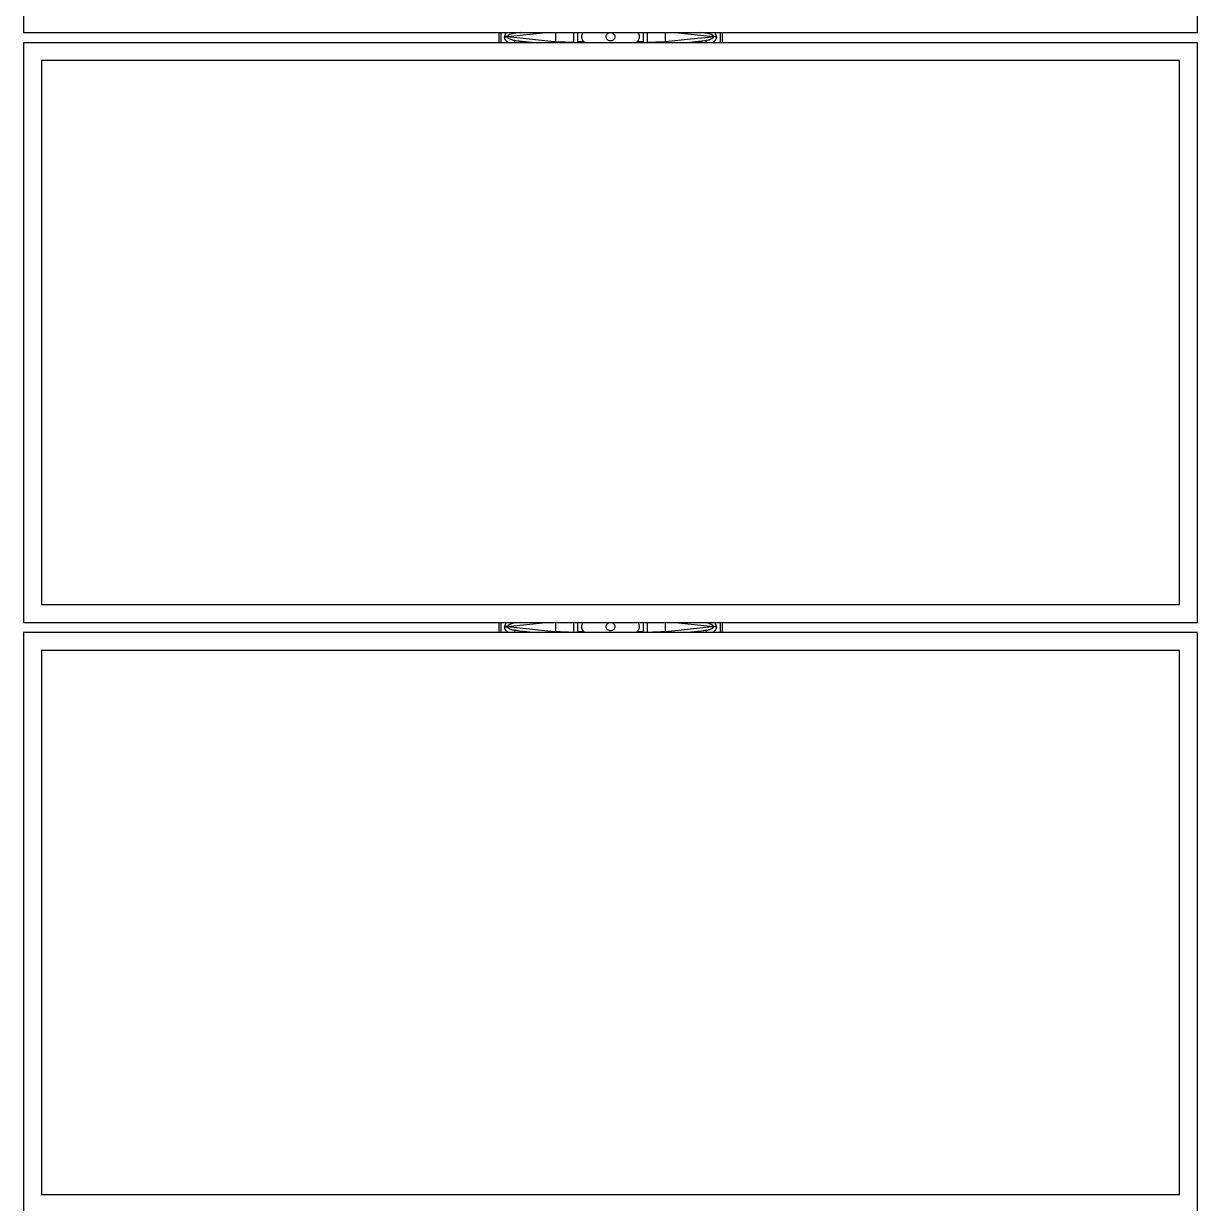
# Model space of a CAD drawing. Header units: inches. Extents: x -1851 to 6314, y -1304 to 4687.
# Drawn here: x 423.5 to 514.1, y 2025.4 to 2116.4 of the extents above; entities that cross this region are included whole.
import ezdxf

# ---------------------------------------------------------------- set-up
doc = ezdxf.new("R2010")
doc.units = ezdxf.units.IN
doc.header["$MEASUREMENT"] = 0

# ---------------------------------------------------------------- blocks, each defined once
blk = doc.blocks.new('2.4.20_9_Plan View')
at = {"color": 7, "linetype": 'Continuous', "lineweight": 25}
for p, q in [((3.727, 7.5459), (0, 7.5459)), ((3.727, 0), (3.727, 7.5459)), ((3.7927, 7.5459), (3.7927, 0)), ((7.5197, 7.5459), (3.7927, 7.5459)), ((7.5197, 0), (7.5197, 7.5459)), ((7.5853, 7.5459), (7.5853, 0)), ((11.3123, 7.5459), (7.5853, 7.5459)), ((3.6122, 7.4311), (0.1148, 7.4311)), ((0.1148, 7.4311), (0.1148, 0.1148)), ((3.6122, 0.1148), (3.6122, 7.4311)), ((7.4049, 7.4311), (3.9075, 7.4311)), ((3.9075, 7.4311), (3.9075, 0.1148)), ((7.4049, 0.1148), (7.4049, 7.4311)), ((3.7927, 4.4902), (3.727, 4.4902)), ((7.5853, 4.4902), (7.5197, 4.4902)), ((3.7646, 4.454), (3.7646, 4.4353)), ((3.7668, 4.454), (3.7646, 4.454)), ((3.7646, 4.4353), (3.7668, 4.4353)), ((3.7668, 4.4353), (3.7668, 4.454)), ((7.5572, 4.454), (7.5572, 4.4353)), ((7.5595, 4.454), (7.5572, 4.454)), ((7.5572, 4.4353), (7.5595, 4.4353)), ((7.5595, 4.4353), (7.5595, 4.454)), ((3.7338, 4.3495), (3.7422, 4.3871)), ((7.5265, 4.3495), (7.5349, 4.3871)), ((3.727, 4.0054), (3.7279, 4.0069)), ((3.7329, 3.9813), (3.727, 3.9813)), ((3.7329, 4.0092), (3.7927, 4.0092)), ((3.7927, 3.9855), (3.7329, 3.9855)), ((3.7329, 3.9453), (3.7329, 3.9855)), ((7.5197, 4.0054), (7.5205, 4.0069)), ((7.5255, 3.9813), (7.5197, 3.9813)), ((7.5255, 4.0092), (7.5853, 4.0092)), ((7.5853, 3.9855), (7.5255, 3.9855)), ((7.5255, 3.9453), (7.5255, 3.9855)), ((3.7329, 3.5604), (3.7329, 3.6006)), ((7.5255, 3.5604), (7.5255, 3.6006)), ((3.727, 3.5646), (3.7329, 3.5646)), ((3.7279, 3.539), (3.727, 3.5405)), ((3.7329, 3.5604), (3.7927, 3.5604)), ((3.7927, 3.5367), (3.7329, 3.5367)), ((7.5197, 3.5646), (7.5255, 3.5646)), ((7.5205, 3.539), (7.5197, 3.5405)), ((7.5255, 3.5604), (7.5853, 3.5604)), ((7.5853, 3.5367), (7.5255, 3.5367)), ((3.7422, 3.1588), (3.7338, 3.1965)), ((7.5349, 3.1588), (7.5265, 3.1965)), ((3.7646, 3.092), (3.7646, 3.1107)), ((3.7668, 3.1107), (3.7646, 3.1107)), ((3.7668, 3.1107), (3.7668, 3.092)), ((7.5572, 3.092), (7.5572, 3.1107)), ((7.5595, 3.1107), (7.5572, 3.1107)), ((7.5595, 3.1107), (7.5595, 3.092)), ((3.7927, 3.0558), (3.727, 3.0558)), ((3.7646, 3.092), (3.7668, 3.092)), ((7.5853, 3.0558), (7.5197, 3.0558)), ((7.5572, 3.092), (7.5595, 3.092)), ((0.1148, 0.1148), (3.6122, 0.1148)), ((3.9075, 0.1148), (7.4049, 0.1148)), ((0, 0), (3.727, 0)), ((3.7927, 0), (7.5197, 0)), ((7.5853, 0), (11.3123, 0))]:
    blk.add_line(p, q, dxfattribs=at)
at = {"color": 8, "linetype": 'Continuous', "lineweight": 25}
for p, q in [((3.7927, 4.4783), (3.727, 4.4783)), ((7.5853, 4.4783), (7.5197, 4.4783)), ((3.7668, 4.4353), (3.7927, 4.1888)), ((7.5595, 4.4353), (7.5853, 4.1888)), ((3.7891, 4.3871), (3.7927, 4.3713)), ((3.7927, 4.3535), (3.7891, 4.3871)), ((7.5818, 4.3871), (7.5853, 4.3713)), ((7.5853, 4.3535), (7.5818, 4.3871)), ((3.7927, 4.1275), (3.7323, 4.1275)), ((7.5853, 4.1275), (7.5249, 4.1275)), ((3.7323, 3.4185), (3.7927, 3.4185)), ((7.5249, 3.4185), (7.5853, 3.4185)), ((3.7927, 3.3571), (3.7668, 3.1107)), ((7.5853, 3.3571), (7.5595, 3.1107)), ((3.7891, 3.1588), (3.7927, 3.1925)), ((7.5818, 3.1588), (7.5853, 3.1925)), ((3.7927, 3.1746), (3.7891, 3.1588)), ((7.5853, 3.1746), (7.5818, 3.1588)), ((3.7927, 3.0676), (3.727, 3.0676)), ((7.5853, 3.0676), (7.5197, 3.0676))]:
    blk.add_line(p, q, dxfattribs=at)
at = {"color": 7, "linetype": 'Continuous', "lineweight": 25, "flags": 128}
for points in [[(3.7323, 4.1275), (3.7354, 4.1569), (3.7477, 4.2746), (3.7646, 4.4353)], [(7.5249, 4.1275), (7.528, 4.1569), (7.5404, 4.2746), (7.5572, 4.4353)], [(3.7646, 3.1107), (3.7615, 3.1401), (3.7491, 3.2578), (3.7323, 3.4185)], [(7.5572, 3.1107), (7.5541, 3.1401), (7.5418, 3.2578), (7.5249, 3.4185)]]:
    blk.add_lwpolyline(points, dxfattribs=at)
at = {"color": 8, "linetype": 'Continuous', "lineweight": 25, "flags": 128}
for points in [[(3.727, 4.3905), (3.7279, 4.3903), (3.7322, 4.3894), (3.7359, 4.3885), (3.7389, 4.3879), (3.741, 4.3874), (3.7422, 4.3871)], [(3.7422, 4.3871), (3.7392, 4.3577), (3.727, 4.2421)], [(3.727, 4.351), (3.7275, 4.3509), (3.7305, 4.3502), (3.7326, 4.3497), (3.7338, 4.3495)], [(3.7891, 4.3871), (3.7904, 4.3874), (3.7925, 4.3879), (3.7927, 4.3879)], [(7.5197, 4.3905), (7.5206, 4.3903), (7.5249, 4.3894), (7.5286, 4.3885), (7.5315, 4.3879), (7.5337, 4.3874), (7.5349, 4.3871)], [(7.5349, 4.3871), (7.5318, 4.3577), (7.5197, 4.2421)], [(7.5197, 4.351), (7.5202, 4.3509), (7.5231, 4.3502), (7.5252, 4.3497), (7.5265, 4.3495)], [(7.5818, 4.3871), (7.583, 4.3874), (7.5851, 4.3879), (7.5853, 4.3879)], [(3.727, 3.3038), (3.7392, 3.1882), (3.7422, 3.1588)], [(7.5197, 3.3038), (7.5318, 3.1882), (7.5349, 3.1588)], [(3.727, 3.195), (3.7275, 3.1951), (3.7305, 3.1957), (3.7326, 3.1962), (3.7338, 3.1965)], [(7.5197, 3.195), (7.5202, 3.1951), (7.5231, 3.1957), (7.5252, 3.1962), (7.5265, 3.1965)], [(3.727, 3.1554), (3.7279, 3.1556), (3.7322, 3.1566), (3.7359, 3.1574), (3.7389, 3.158), (3.741, 3.1585), (3.7422, 3.1588)], [(3.7891, 3.1588), (3.7904, 3.1585), (3.7925, 3.158), (3.7927, 3.158)], [(7.5197, 3.1554), (7.5206, 3.1556), (7.5249, 3.1566), (7.5286, 3.1574), (7.5315, 3.158), (7.5337, 3.1585), (7.5349, 3.1588)], [(7.5818, 3.1588), (7.583, 3.1585), (7.5851, 3.158), (7.5853, 3.158)]]:
    blk.add_lwpolyline(points, dxfattribs=at)
at = {"color": 8, "linetype": 'Continuous', "lineweight": 25}
for centre, major_axis, start_param, end_param in [((3.772, 4.3738), (0.0084, -0.08), 2.543886, 3.07755), ((7.5647, 4.3738), (0.0084, -0.08), 2.543886, 3.07755), ((3.772, 3.1722), (-0.0084, -0.08), 0.064043, 0.597707), ((7.5647, 3.1722), (-0.0084, -0.08), 0.064043, 0.597707)]:
    blk.add_ellipse(centre, major_axis=major_axis, ratio=0.611475, start_param=start_param, end_param=end_param, dxfattribs=at)
at = {"color": 7, "linetype": 'Continuous', "lineweight": 25}
for centre, major_axis, start_param, end_param in [((3.772, 4.3738), (-0.0064, 0.0615), 4.899674, 6.219143), ((7.5647, 4.3738), (-0.0064, 0.0615), 4.899674, 6.219143), ((3.772, 3.1722), (0.0064, 0.0615), 3.205635, 4.525104), ((7.5647, 3.1722), (0.0064, 0.0615), 3.205635, 4.525104)]:
    blk.add_ellipse(centre, major_axis=major_axis, ratio=0.302481, start_param=start_param, end_param=end_param, dxfattribs=at)
at = {"color": 8, "linetype": 'Continuous', "lineweight": 25}
for points, knots in [([(3.727, 4.4288), (3.7271, 4.4289), (3.7288, 4.4321), (3.7334, 4.4376), (3.7413, 4.4457), (3.7499, 4.4509), (3.7581, 4.4536), (3.7624, 4.4538), (3.7646, 4.454)], [0, 0, 0, 0, 0.006369, 0.231006, 0.455202, 0.725759, 0.86293, 1, 1, 1, 1]), ([(7.5197, 4.4288), (7.5197, 4.4289), (7.5214, 4.4321), (7.5261, 4.4376), (7.534, 4.4457), (7.5426, 4.4509), (7.5508, 4.4536), (7.5551, 4.4538), (7.5572, 4.454)], [0, 0, 0, 0, 0.00637, 0.231021, 0.455232, 0.725807, 0.862987, 1, 1, 1, 1]), ([(3.727, 4.3147), (3.7279, 4.3198), (3.7298, 4.3311), (3.7324, 4.3429), (3.7338, 4.3495)], [0, 0, 0, 0, 0.450654, 1, 1, 1, 1]), ([(7.5197, 4.3147), (7.5206, 4.3198), (7.5225, 4.3311), (7.5251, 4.3429), (7.5265, 4.3495)], [0, 0, 0, 0, 0.450654, 1, 1, 1, 1]), ([(3.7338, 3.1965), (3.7325, 3.2027), (3.7299, 3.2146), (3.7279, 3.2259), (3.727, 3.2313)], [0, 0, 0, 0, 0.529453, 1, 1, 1, 1]), ([(7.5265, 3.1965), (7.5251, 3.2027), (7.5225, 3.2146), (7.5206, 3.2259), (7.5197, 3.2313)], [0, 0, 0, 0, 0.529453, 1, 1, 1, 1]), ([(3.7646, 3.092), (3.7638, 3.092), (3.7594, 3.0921), (3.7526, 3.0939), (3.745, 3.098), (3.7387, 3.1028), (3.733, 3.1089), (3.7288, 3.1138), (3.7273, 3.1169), (3.727, 3.1173)], [0, 0, 0, 0, 0.0464904, 0.2805249, 0.4376009, 0.5948684, 0.7814282, 0.968201, 1, 1, 1, 1]), ([(7.5572, 3.092), (7.5565, 3.092), (7.5521, 3.0921), (7.5453, 3.0939), (7.5376, 3.098), (7.5314, 3.1028), (7.5256, 3.1089), (7.5215, 3.1138), (7.5199, 3.1169), (7.5197, 3.1173)], [0, 0, 0, 0, 0.046427, 0.280475, 0.437561, 0.594891, 0.781415, 0.968199, 1, 1, 1, 1])]:
    blk.add_open_spline(points, degree=3, knots=knots, dxfattribs=at)
at = {"color": 7, "linetype": 'Continuous', "lineweight": 25}
for points, knots in [([(3.7646, 4.4353), (3.7637, 4.435), (3.7618, 4.4346), (3.7584, 4.432), (3.7536, 4.4255), (3.7491, 4.4153), (3.7454, 4.403), (3.7434, 4.3937), (3.7425, 4.3884), (3.7422, 4.3871)], [0, 0, 0, 0, 0.045607, 0.09756, 0.223977, 0.47812, 0.704075, 0.930188, 1, 1, 1, 1]), ([(7.5572, 4.4353), (7.5563, 4.435), (7.5545, 4.4346), (7.5511, 4.4319), (7.5462, 4.4255), (7.5418, 4.4153), (7.538, 4.403), (7.536, 4.3937), (7.5351, 4.3884), (7.5349, 4.3871)], [0, 0, 0, 0, 0.045609, 0.097521, 0.223944, 0.478098, 0.704062, 0.930185, 1, 1, 1, 1]), ([(3.7322, 4.1274), (3.7322, 4.1273), (3.7322, 4.1273), (3.7321, 4.1272), (3.732, 4.1271), (3.7315, 4.127), (3.7298, 4.1269), (3.7282, 4.1267), (3.727, 4.1265)], [0, 0, 0, 0, 0.0222693, 0.0371074, 0.060938, 0.1006466, 0.3161375, 1, 1, 1, 1]), ([(3.7279, 4.0069), (3.7279, 4.0086), (3.7283, 4.0172), (3.7288, 4.0326), (3.7296, 4.0539), (3.7304, 4.0757), (3.7311, 4.0956), (3.7317, 4.1129), (3.7321, 4.1225), (3.7322, 4.1274)], [0, 0, 0, 0, 0.038746, 0.197213, 0.355682, 0.541629, 0.727577, 0.86379, 1, 1, 1, 1]), ([(7.5249, 4.1274), (7.5249, 4.1273), (7.5248, 4.1273), (7.5248, 4.1272), (7.5247, 4.1271), (7.5242, 4.127), (7.5225, 4.1269), (7.5209, 4.1267), (7.5197, 4.1265)], [0, 0, 0, 0, 0.0222693, 0.0371074, 0.060938, 0.1006466, 0.3161375, 1, 1, 1, 1]), ([(7.5205, 4.0069), (7.5206, 4.0086), (7.5209, 4.0172), (7.5215, 4.0326), (7.5222, 4.0539), (7.523, 4.0757), (7.5237, 4.0956), (7.5244, 4.1129), (7.5247, 4.1225), (7.5249, 4.1274)], [0, 0, 0, 0, 0.038745, 0.197213, 0.355682, 0.541629, 0.727577, 0.863789, 1, 1, 1, 1]), ([(3.7355, 3.9461), (3.7352, 3.9458), (3.7345, 3.9453), (3.7332, 3.9448), (3.732, 3.9447), (3.7308, 3.9448), (3.7296, 3.9452), (3.7282, 3.946), (3.7272, 3.947), (3.7271, 3.9476), (3.727, 3.9477)], [0, 0, 0, 0, 0.154418, 0.268727, 0.364897, 0.461072, 0.556319, 0.707602, 0.947338, 1, 1, 1, 1]), ([(3.7279, 4.0069), (3.7284, 4.0074), (3.7295, 4.0084), (3.7313, 4.0091), (3.7325, 4.0092), (3.7329, 4.0092)], [0, 0, 0, 0, 0.389974, 0.779886, 1, 1, 1, 1]), ([(3.7355, 3.9461), (3.7374, 3.9475), (3.741, 3.9504), (3.7478, 3.954), (3.7559, 3.9566), (3.7652, 3.9577), (3.7749, 3.9568), (3.783, 3.9542), (3.789, 3.9512), (3.7917, 3.9492), (3.7927, 3.9485)], [0, 0, 0, 0, 0.130878, 0.261459, 0.397658, 0.535162, 0.655611, 0.809098, 0.935026, 1, 1, 1, 1]), ([(7.5282, 3.9461), (7.5278, 3.9458), (7.5271, 3.9453), (7.5259, 3.9448), (7.5246, 3.9447), (7.5235, 3.9448), (7.5222, 3.9452), (7.5209, 3.946), (7.5199, 3.947), (7.5197, 3.9476), (7.5197, 3.9477)], [0, 0, 0, 0, 0.154271, 0.2686, 0.364787, 0.460979, 0.556242, 0.707551, 0.947329, 1, 1, 1, 1]), ([(7.5205, 4.0069), (7.5211, 4.0074), (7.5221, 4.0084), (7.524, 4.0091), (7.5251, 4.0092), (7.5255, 4.0092)], [0, 0, 0, 0, 0.390189, 0.780315, 1, 1, 1, 1]), ([(7.5282, 3.9461), (7.53, 3.9475), (7.5336, 3.9504), (7.5404, 3.954), (7.5485, 3.9566), (7.5578, 3.9577), (7.5675, 3.9568), (7.5757, 3.9542), (7.5817, 3.9512), (7.5844, 3.9492), (7.5853, 3.9485)], [0, 0, 0, 0, 0.130902, 0.261479, 0.397675, 0.535174, 0.65562, 0.809103, 0.935028, 1, 1, 1, 1]), ([(3.7687, 3.8009), (3.7657, 3.8009), (3.7596, 3.801), (3.7511, 3.7972), (3.7443, 3.7909), (3.7398, 3.7825), (3.7383, 3.7731), (3.7398, 3.7637), (3.7441, 3.7553), (3.7509, 3.7488), (3.7594, 3.7451), (3.7686, 3.7445), (3.7775, 3.7471), (3.785, 3.7526), (3.7903, 3.7604), (3.7929, 3.7696), (3.7924, 3.7791), (3.789, 3.788), (3.783, 3.7951), (3.7758, 3.7995), (3.7708, 3.8005), (3.7687, 3.8009)], [0, 0, 0, 0, 0.0521128, 0.1045453, 0.157923, 0.2123809, 0.2671567, 0.3215292, 0.3754138, 0.428955, 0.481975, 0.5343451, 0.5865389, 0.6395007, 0.6936498, 0.7484207, 0.80297, 0.857001, 0.91066, 0.963899, 1, 1, 1, 1]), ([(7.5614, 3.8009), (7.5584, 3.8009), (7.5523, 3.801), (7.5438, 3.7972), (7.5369, 3.7909), (7.5325, 3.7825), (7.5309, 3.7731), (7.5324, 3.7637), (7.5368, 3.7553), (7.5436, 3.7488), (7.5521, 3.7451), (7.5613, 3.7445), (7.5701, 3.7471), (7.5776, 3.7526), (7.583, 3.7604), (7.5856, 3.7696), (7.5851, 3.7791), (7.5817, 3.788), (7.5757, 3.7951), (7.5685, 3.7995), (7.5634, 3.8005), (7.5614, 3.8009)], [0, 0, 0, 0, 0.052094, 0.104543, 0.157907, 0.212365, 0.26714, 0.32151, 0.375402, 0.42893, 0.481966, 0.534318, 0.586529, 0.63949, 0.693639, 0.74841, 0.802959, 0.856996, 0.910643, 0.963882, 1, 1, 1, 1]), ([(3.727, 3.598), (3.7271, 3.5982), (3.7272, 3.5989), (3.7283, 3.5999), (3.7295, 3.6008), (3.731, 3.6012), (3.7322, 3.6012), (3.7335, 3.601), (3.7347, 3.6005), (3.7353, 3.6001), (3.7355, 3.5998)], [0, 0, 0, 0, 0.119082, 0.292682, 0.467814, 0.568546, 0.670181, 0.761399, 0.882809, 1, 1, 1, 1]), ([(3.7927, 3.5975), (3.7919, 3.5969), (3.7888, 3.5945), (3.7835, 3.5919), (3.7767, 3.5898), (3.7712, 3.5888), (3.7646, 3.5884), (3.7563, 3.5892), (3.748, 3.5918), (3.7411, 3.5955), (3.7373, 3.5983), (3.7356, 3.5998), (3.7355, 3.5998)], [0, 0, 0, 0, 0.0522572, 0.2187408, 0.3033664, 0.3876957, 0.4635128, 0.5851154, 0.7406448, 0.8683305, 0.9963272, 1, 1, 1, 1]), ([(7.5197, 3.598), (7.5197, 3.5982), (7.5199, 3.5989), (7.5209, 3.5999), (7.5222, 3.6008), (7.5236, 3.6012), (7.5249, 3.6012), (7.5262, 3.601), (7.5273, 3.6005), (7.5279, 3.6001), (7.5282, 3.5998)], [0, 0, 0, 0, 0.119096, 0.292714, 0.467688, 0.56866, 0.670306, 0.761534, 0.882958, 1, 1, 1, 1]), ([(7.5853, 3.5975), (7.5846, 3.5969), (7.5815, 3.5945), (7.5761, 3.5919), (7.5693, 3.5898), (7.5639, 3.5888), (7.5573, 3.5884), (7.5489, 3.5892), (7.5407, 3.5918), (7.5337, 3.5955), (7.53, 3.5983), (7.5282, 3.5998), (7.5282, 3.5998)], [0, 0, 0, 0, 0.052256, 0.218736, 0.30336, 0.387729, 0.4635, 0.5851, 0.740626, 0.868309, 0.996302, 1, 1, 1, 1]), ([(3.7322, 3.4186), (3.7321, 3.4234), (3.7317, 3.433), (3.7311, 3.4503), (3.7304, 3.4703), (3.7296, 3.4921), (3.7288, 3.5134), (3.7283, 3.5288), (3.7279, 3.5374), (3.7279, 3.539)], [0, 0, 0, 0, 0.136282, 0.2725634, 0.4584412, 0.6443184, 0.8027938, 0.9612672, 1, 1, 1, 1]), ([(3.7329, 3.5367), (3.7321, 3.5368), (3.7307, 3.537), (3.729, 3.5379), (3.7282, 3.5387), (3.7279, 3.539)], [0, 0, 0, 0, 0.386736, 0.772708, 1, 1, 1, 1]), ([(7.5249, 3.4186), (7.5247, 3.4234), (7.5244, 3.433), (7.5237, 3.4503), (7.523, 3.4703), (7.5222, 3.4921), (7.5215, 3.5134), (7.5209, 3.5288), (7.5206, 3.5374), (7.5205, 3.539)], [0, 0, 0, 0, 0.136282, 0.272563, 0.458441, 0.644318, 0.802794, 0.961268, 1, 1, 1, 1]), ([(7.5255, 3.5367), (7.5248, 3.5368), (7.5233, 3.537), (7.5216, 3.5379), (7.5208, 3.5387), (7.5205, 3.539)], [0, 0, 0, 0, 0.386368, 0.773001, 1, 1, 1, 1]), ([(3.727, 3.4194), (3.7277, 3.4193), (3.7289, 3.4191), (3.7304, 3.419), (3.7313, 3.419), (3.7318, 3.4189), (3.732, 3.4188), (3.7321, 3.4187), (3.7322, 3.4186), (3.7322, 3.4186), (3.7322, 3.4186)], [0, 0, 0, 0, 0.3999577, 0.6834586, 0.8261021, 0.8994084, 0.9390954, 0.9629129, 0.9777429, 1, 1, 1, 1]), ([(7.5197, 3.4194), (7.5204, 3.4193), (7.5216, 3.4191), (7.5231, 3.419), (7.524, 3.419), (7.5244, 3.4189), (7.5247, 3.4188), (7.5248, 3.4187), (7.5248, 3.4186), (7.5249, 3.4186), (7.5249, 3.4186)], [0, 0, 0, 0, 0.3999577, 0.6834586, 0.8261021, 0.8994084, 0.9390954, 0.9629129, 0.9777429, 1, 1, 1, 1]), ([(3.7422, 3.1588), (3.7428, 3.1559), (3.7445, 3.1464), (3.7481, 3.1332), (3.7535, 3.1208), (3.7579, 3.1143), (3.7615, 3.1116), (3.7634, 3.1109), (3.7643, 3.1107), (3.7646, 3.1107)], [0, 0, 0, 0, 0.159801, 0.53465, 0.748486, 0.898899, 0.951747, 0.985208, 1, 1, 1, 1]), ([(7.5349, 3.1588), (7.5354, 3.1559), (7.5371, 3.1464), (7.5407, 3.1332), (7.5462, 3.1208), (7.5506, 3.1143), (7.5542, 3.1116), (7.556, 3.1109), (7.5569, 3.1107), (7.5572, 3.1107)], [0, 0, 0, 0, 0.1598, 0.53468, 0.748527, 0.898946, 0.951797, 0.985259, 1, 1, 1, 1])]:
    blk.add_open_spline(points, degree=3, knots=knots, dxfattribs=at)
blk = doc.blocks.new('2.4.20_8_Plan View')
at = {"color": 7, "linetype": 'Continuous', "lineweight": 25}
blk.add_line((9.5424, 1.115), (9.5424, -1.115), dxfattribs=at)

msp = doc.modelspace()

# ---------------------------------------------------------------- block references
at = {"rotation": 90}
for name, p, xscale, yscale, zscale in [('2.4.20_9_Plan View', (514.08924, 2024.72253), 12, 12, 12), ('2.4.20_8_Plan View', (468.81365, 1650.41665), 39.37008, 39.37008, 39.37008)]:
    msp.add_blockref(name, p, dxfattribs=dict(at, xscale=xscale, yscale=yscale, zscale=zscale))

doc.saveas('drawing.dxf')
